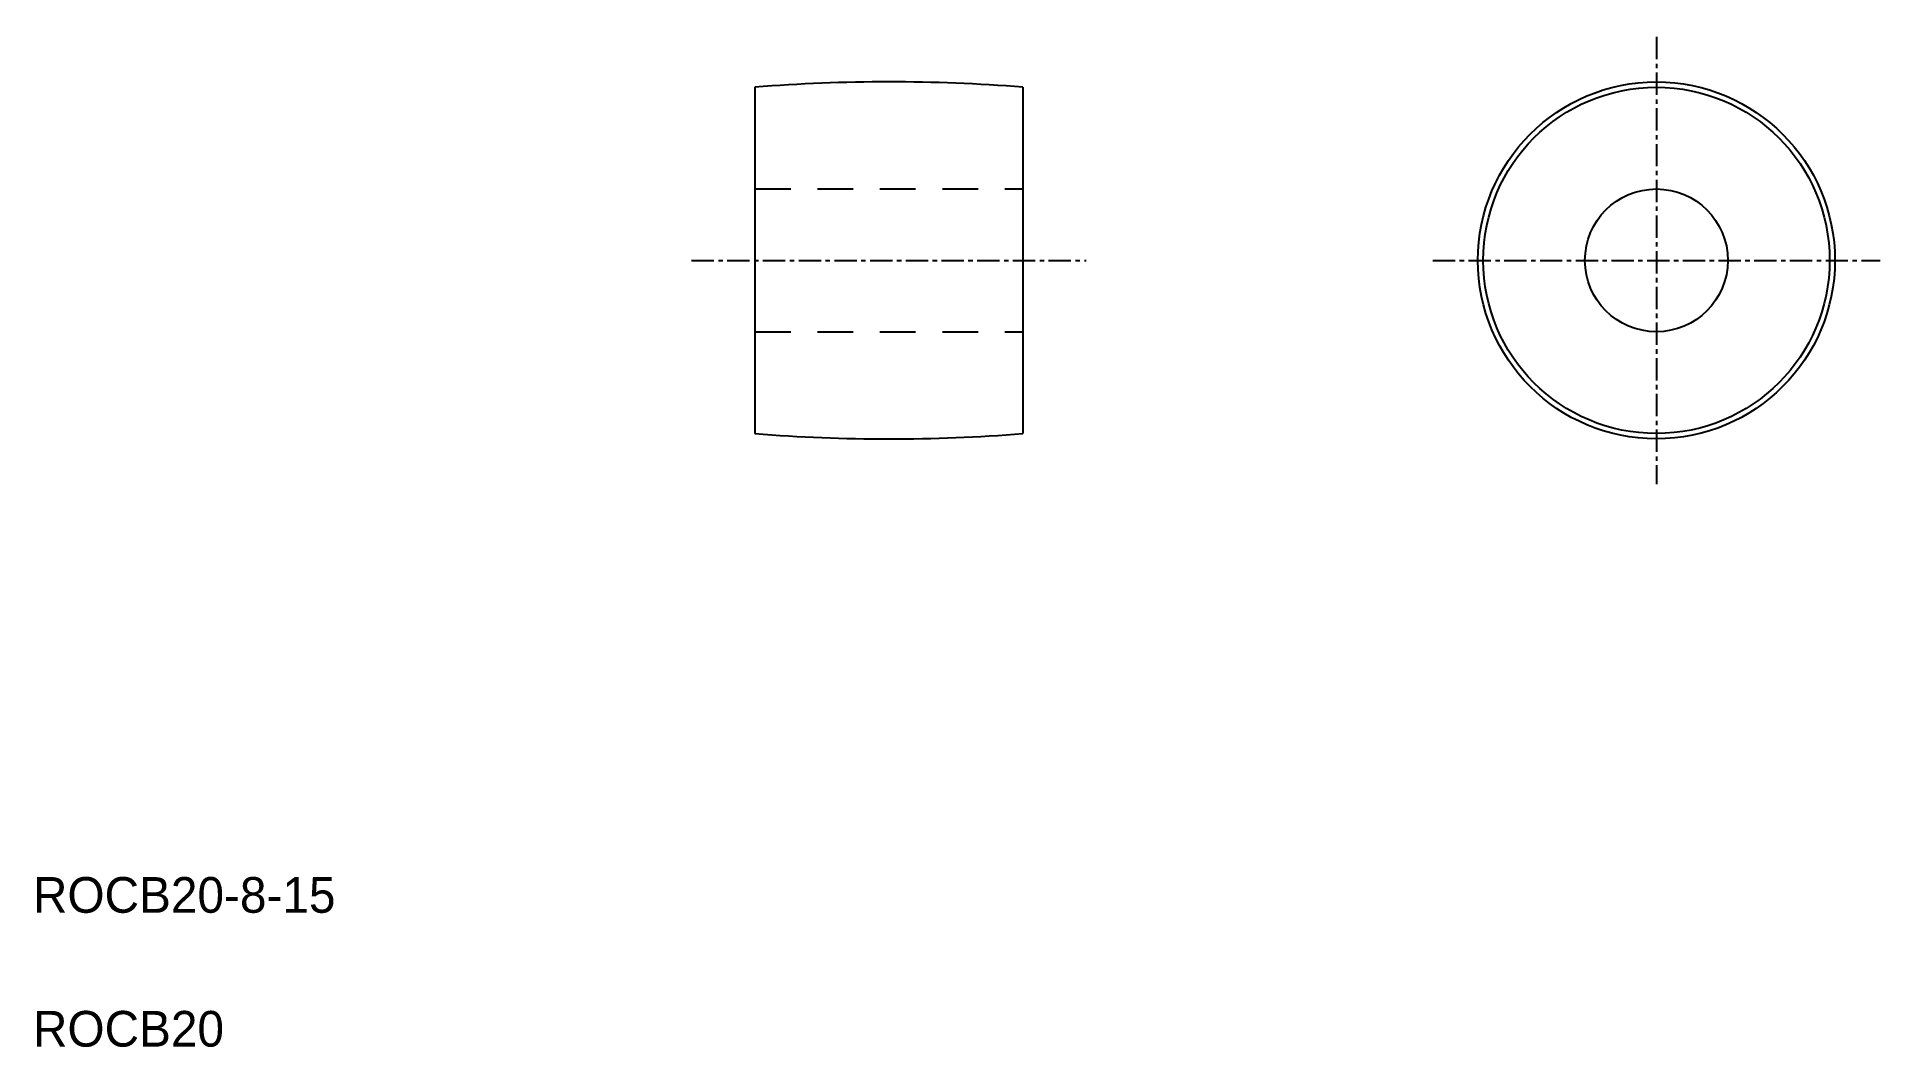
# Model space of a CAD drawing. Extents: x 5 to 108, y 5 to 62.
import ezdxf

# ---------------------------------------------------------------- set-up
doc = ezdxf.new("R2010")
doc.units = 0
doc.linetypes.add('CENTER', pattern=[2, 1.25, -0.25, 0.25, -0.25])
doc.linetypes.add('DASHED', pattern=[3.5, 2, -1.5])
doc.layers.get('0').update_dxf_attribs({"linetype": 'CONTINUOUS'})
doc.layers.add('CENTER', color=1, linetype='CENTER')

msp = doc.modelspace()

# ---------------------------------------------------------------- linework, layer by layer
at = {"color": 7, "linetype": 'CONTINUOUS'}
for p, q in [((45.44, 58.75), (45.44, 39.35)), ((60.44, 58.75), (60.44, 39.35))]:
    msp.add_line(p, q, dxfattribs=at)
at = {"color": 3, "linetype": 'DASHED'}
for p, q in [((45.44, 53.05), (60.44, 53.05)), ((45.44, 45.05), (60.44, 45.05))]:
    msp.add_line(p, q, dxfattribs=at)
at = {"color": 7, "linetype": 'CONTINUOUS'}
for radius in [10, 9.7, 4]:
    msp.add_circle((95.93, 49.05), radius, dxfattribs=at)
for centre, start, end in [((52.94, -34.85), 85.4188, 94.5812), ((52.94, 132.95), 265.4188, 274.5812)]:
    msp.add_arc(centre, 93.9, start, end, dxfattribs=at)
at = {"layer": 'CENTER', "color": 1, "linetype": 'CENTER'}
for p, q in [((95.93, 61.57), (95.93, 36.52)), ((41.89, 49.05), (63.99, 49.05)), ((83.41, 49.05), (108.46, 49.05))]:
    msp.add_line(p, q, dxfattribs=at)

# ---------------------------------------------------------------- texts
at = {"color": 7, "linetype": 'CONTINUOUS'}
for s, p in [('ROCB20-8-15', (5, 12.5)), ('ROCB20', (5, 5))]:
    msp.add_text(s, height=2, dxfattribs=at).set_placement(p)

doc.saveas('drawing.dxf')
